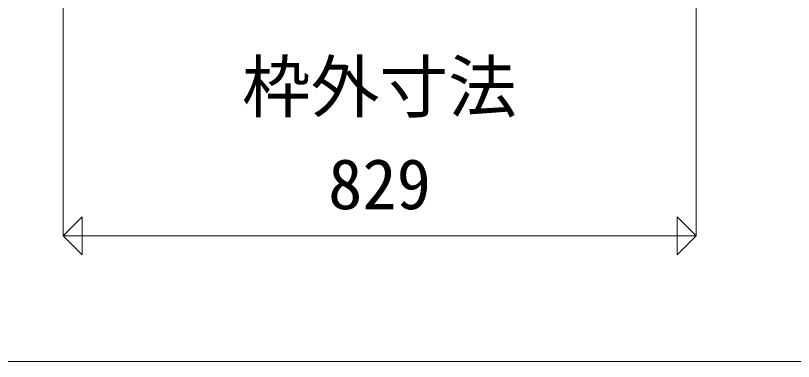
# Model space of a CAD drawing. Units: millimetres at full size, sheet at 1:30; details may follow other scales. Extents: x -6149 to 5151, y -9003 to 3076.
# Drawn here: x -1576 to -558, y 1757 to 2210 of the extents above; entities that cross this region are included whole.
import ezdxf
from ezdxf.enums import TextEntityAlignment as Align

# ---------------------------------------------------------------- set-up
doc = ezdxf.new("R2010")
doc.units = ezdxf.units.MM
doc.header["$LTSCALE"] = 30
doc.linetypes.add('DOUBLE_CHAIN1', pattern=[8.8, 5, -1, 0.6, -0.6, 0.6, -1])
for name, color, linetype, lineweight in [('0-0', 7, 'DOUBLE_CHAIN1', 9), ('0-3', 7, 'DOUBLE_CHAIN1', 9), ('0-6', 7, 'Continuous', 9), ('0-8', 7, 'Continuous', 9)]:
    doc.layers.add(name, color=color, linetype=linetype, lineweight=lineweight)
doc.layers.add('0-9', color=7, linetype='Continuous')
doc.styles.add('ＭＳ ゴシック', font='')
doc.styles.get('ＭＳ ゴシック').set_extended_font_data('MS Gothic')

msp = doc.modelspace()

# ---------------------------------------------------------------- linework, layer by layer
at = {"layer": '0-0', "linetype": 'Continuous'}
msp.add_line((-2549.35, 1757.17), (950.65, 1757.17), dxfattribs=at)
msp.add_line((-2549.35, 1757.17), (950.65, 1757.17), dxfattribs=at)
msp.add_line((-2549.35, 1757.17), (950.65, 1757.17), dxfattribs=at)
msp.add_lwpolyline([(-2549.35, 1757.17), (713.01, 1757.17), (950.65, 1757.17)], dxfattribs=at)
at = {"layer": '0-3', "linetype": 'Continuous'}
for q in [(950.65, 1757.17), (713.01, 1757.17)]:
    msp.add_line((-2549.35, 1757.17), q, dxfattribs=at)
at = {"layer": '0-6'}
msp.add_line((-684.84, 1921.67), (-1513.86, 1921.67), dxfattribs=at)
at = {"layer": '0-8'}
for p, q in [((-1513.86, 1921.67), (-1513.86, 2526.67)), ((-684.84, 1921.67), (-684.84, 2526.67)), ((-1513.86, 1921.67), (-1513.86, 2426.67)), ((-684.84, 1921.67), (-684.84, 2426.67)), ((-1513.86, 1921.67), (-1488.86, 1946.67)), ((-1488.86, 1896.67), (-1488.86, 1946.67)), ((-709.84, 1946.67), (-709.84, 1896.67)), ((-684.84, 1921.67), (-709.84, 1946.67)), ((-1513.86, 1921.67), (-1488.86, 1896.67)), ((-684.84, 1921.67), (-709.84, 1896.67))]:
    msp.add_line(p, q, dxfattribs=at)

# ---------------------------------------------------------------- texts
at = {"layer": '0-8', "style": 'ＭＳ ゴシック'}
msp.add_text('829', height=65.98, dxfattribs=at).set_placement((-1166.85, 1936.67), align=Align.BOTTOM_LEFT)
at = {"layer": '0-9', "style": 'ＭＳ ゴシック'}
msp.add_text('枠外寸法', height=65.98, dxfattribs=at).set_placement((-1279.63, 2063.93), align=Align.BOTTOM_LEFT)

doc.saveas('drawing.dxf')
